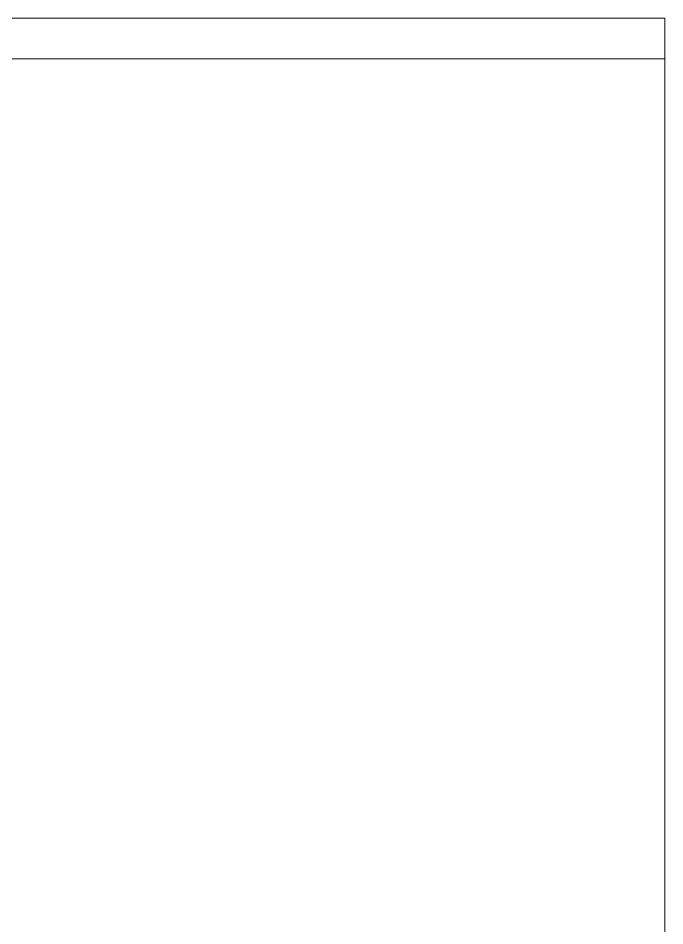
# Model space of a CAD drawing. Header units: millimetres. Extents: x 126337 to 126756, y 643 to 915.
# Drawn here: x 126644.95 to 126676.73, y 846.8 to 891.37 of the extents above; entities that cross this region are included whole.
import ezdxf

# ---------------------------------------------------------------- set-up
doc = ezdxf.new("R2010")
doc.units = ezdxf.units.MM
doc.linetypes.add('DASHED', pattern=[0])
doc.layers.add('DIE_P', color=2, linetype='Continuous')
doc.layers.add('TEXT', color=4, linetype='Continuous')

# ---------------------------------------------------------------- blocks, each defined once
blk = doc.blocks.new('*u7580')
at = {"layer": 'DIE_P', "color": 11, "linetype": 'Continuous', "lineweight": 13}
for p, q in [((14.761, 69.586), (63.561, 69.586)), ((63.561, 69.586), (63.561, 67.586)), ((63.561, 67.586), (63.561, 0))]:
    blk.add_line(p, q, dxfattribs=at)
at = {"layer": 'DIE_P', "color": 155, "linetype": 'DASHED', "lineweight": 13}
blk.add_line((14.635, 67.586), (63.561, 67.586), dxfattribs=at)
at = {"layer": 'DIE_P', "color": 155, "linetype": 'Continuous', "lineweight": 13}
blk.add_line((14.635, 67.586), (63.561, 67.586), dxfattribs=at)

msp = doc.modelspace()

# ---------------------------------------------------------------- block references
at = {"layer": 'TEXT'}
msp.add_blockref('*u7580', (126613.167, 821.784), dxfattribs=at)

doc.saveas('drawing.dxf')
